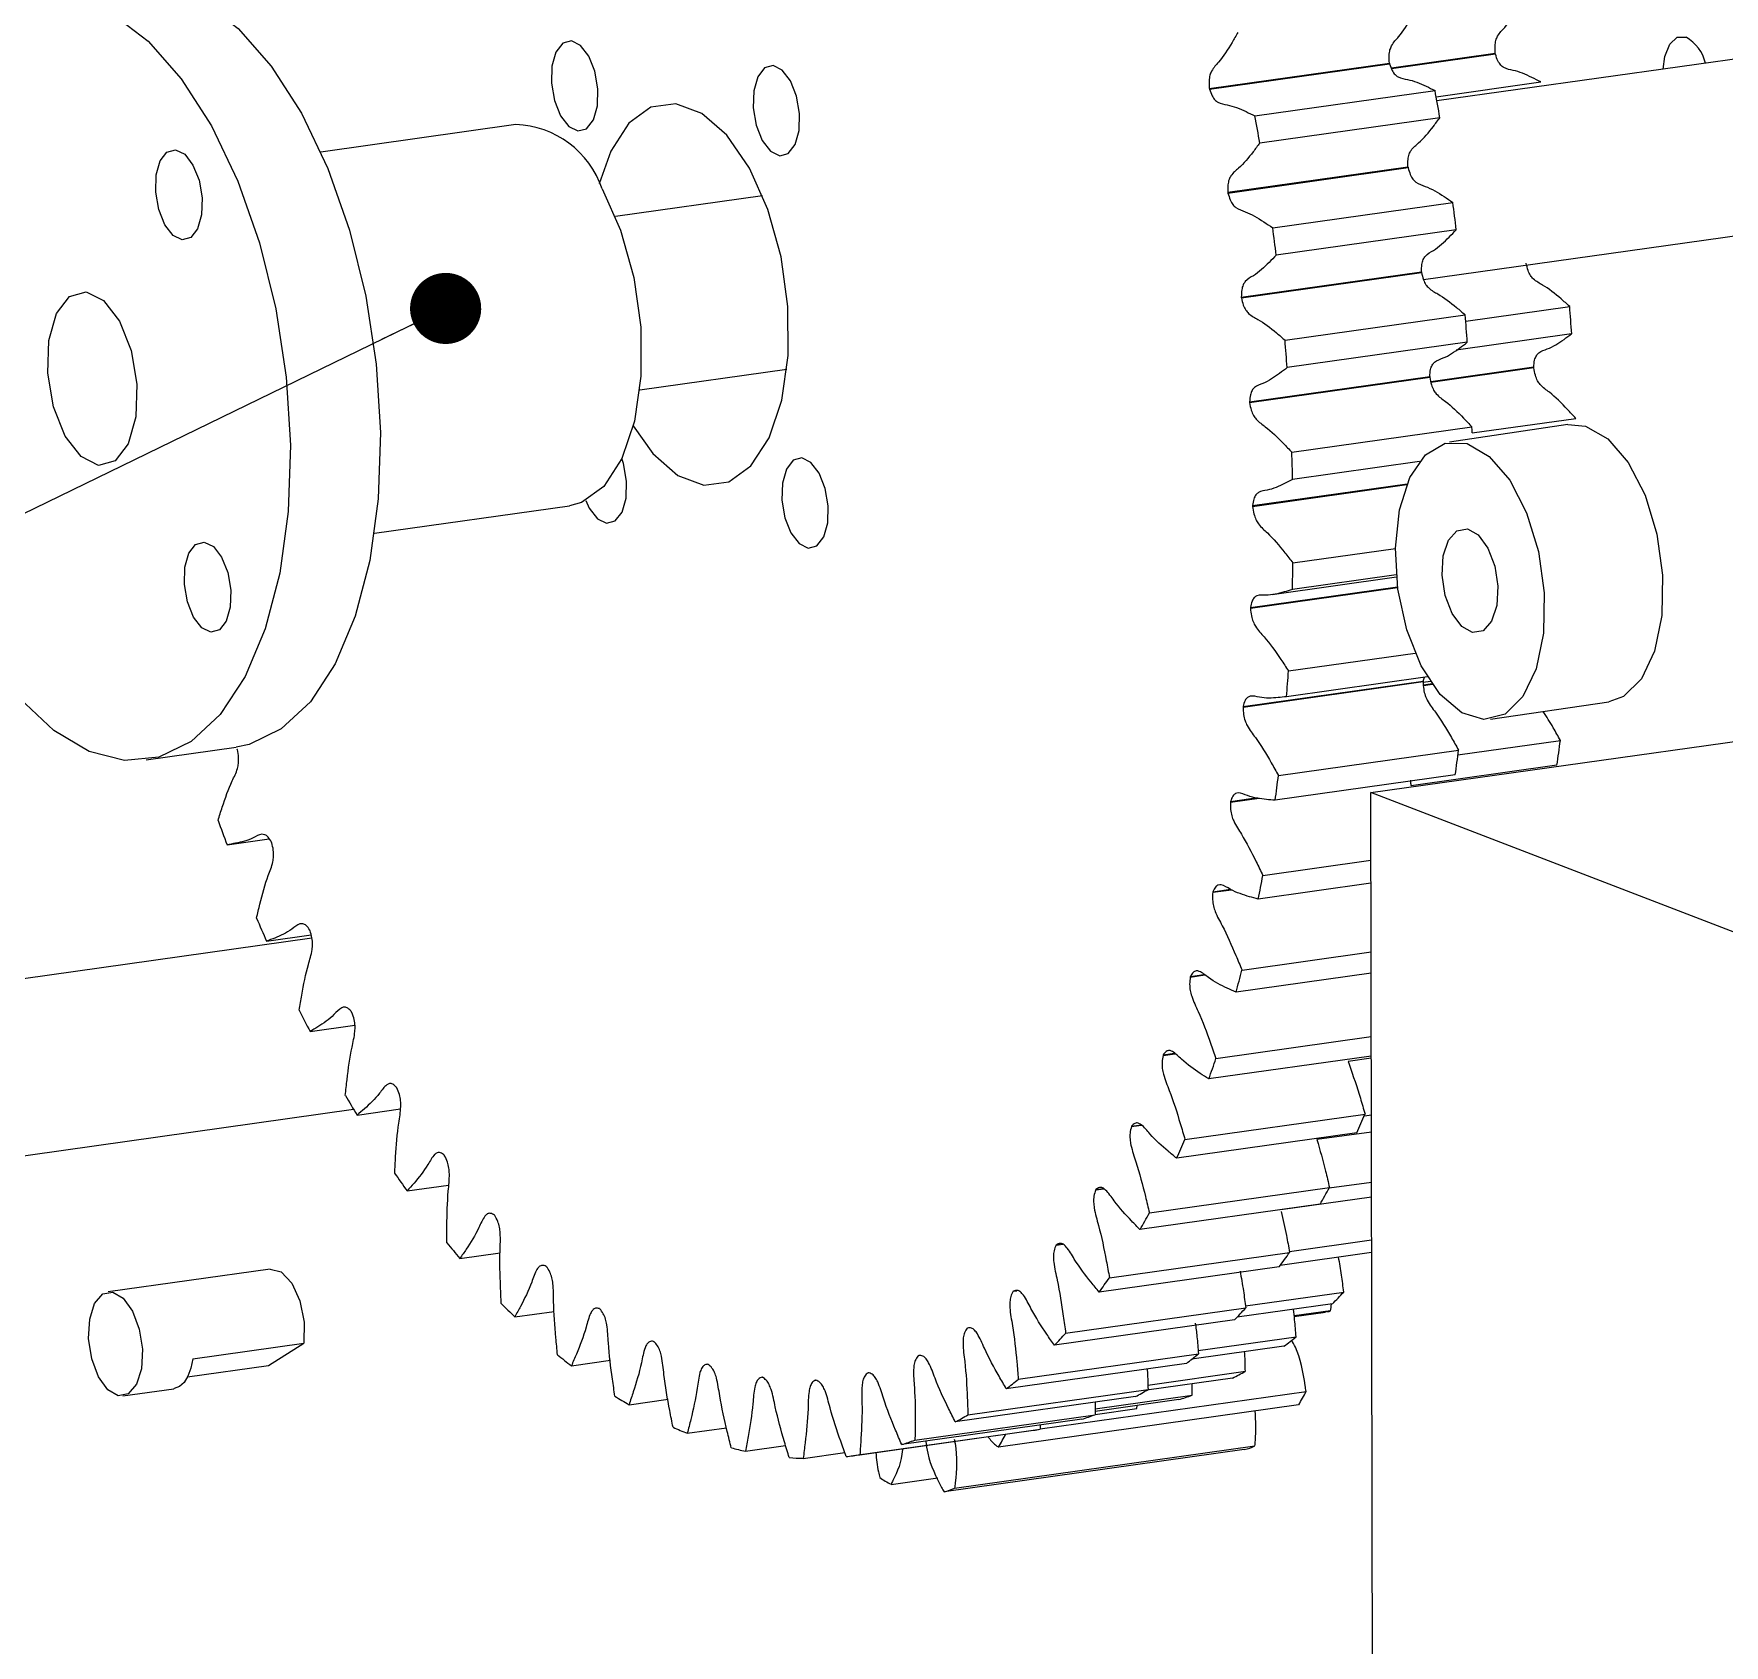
# Model space of a CAD drawing. Header units: millimetres. Extents: x 0 to 420, y 0 to 297.
# Drawn here: x 206.46 to 230.61, y 165.68 to 188.7 of the extents above; entities that cross this region are included whole.
import ezdxf

# ---------------------------------------------------------------- set-up
doc = ezdxf.new("R2010")
doc.units = ezdxf.units.MM
doc.layers.add('图框', color=7, linetype='Continuous')
doc.styles.get("Standard").update_dxf_attribs({"font": 'hyswlongfangsong.ttf'})
doc.dimstyles.new('SLDDIMSTYLE0', dxfattribs={"dimtxt": 0.18, "dimasz": 1.016, "dimexe": 0, "dimexo": 0.0625, "dimgap": 0, "dimtad": 0, "dimtih": 1, "dimtoh": 1, "dimdec": 0, "dimrnd": 1e-09, "dimzin": 0, "dimdsep": 46, "dimtxsty": 'STANDARD', "dimblk1": 'DOT', "dimblk2": 'DOT', "dimsah": 1, "dimcen": 0.09, "dimadec": 0, "dimazin": 0, "dimtfac": 1.016, "dimtdec": 0, "dimtofl": 0, "dimtmove": 0, "dimatfit": 3, "dimldrblk": 'DOT', "dimfxl": 1, "dimfrac": 2, "dimtolj": 1, "dimtzin": 0, "dimarcsym": 0})

# ---------------------------------------------------------------- blocks, each defined once
blk = doc.blocks.new('_Dot')
at = {"color": 0, "linetype": 'ByBlock', "lineweight": -2}
blk.add_line((-0.5, 0), (-1, 0), dxfattribs=at)
at = {"color": 0, "linetype": 'ByBlock', "const_width": 0.5}
blk.add_lwpolyline([(-0.25, 0, 1), (0.25, 0, 1)], format="xyb", close=True, dxfattribs=at)

msp = doc.modelspace()

# ---------------------------------------------------------------- linework, layer by layer
at = {"color": 7, "linetype": 'Continuous', "lineweight": 25}
for p, q in [((233.164, 188.676), (226.503, 187.738)), ((227.337, 188.415), (225.852, 188.206)), ((227.339, 188.405), (225.856, 188.196)), ((223.252, 187.917), (225.825, 188.279)), ((223.254, 187.907), (225.827, 188.269)), ((223.903, 187.525), (226.476, 187.887)), ((226.492, 187.799), (227.987, 188.009)), ((213.347, 187.401), (210.561, 187.008)), ((226.545, 187.499), (223.972, 187.137)), ((214.702, 187.022), (214.538, 186.556)), ((223.516, 186.433), (226.089, 186.795)), ((223.518, 186.423), (226.09, 186.785)), ((216.872, 186.382), (214.769, 186.086)), ((224.157, 185.927), (226.73, 186.289)), ((226.31, 185.187), (233.513, 186.201)), ((226.78, 185.898), (224.208, 185.535)), ((223.709, 184.936), (226.281, 185.298)), ((223.71, 184.926), (226.282, 185.288)), ((226.914, 184.594), (228.399, 184.803)), ((224.334, 184.32), (226.906, 184.683)), ((226.937, 184.291), (224.365, 183.929)), ((228.427, 184.412), (226.78, 184.18)), ((215.118, 183.61), (217.22, 183.907)), ((223.827, 183.439), (226.4, 183.801)), ((223.828, 183.429), (226.4, 183.791)), ((227.886, 183.935), (226.414, 183.728)), ((227.886, 183.925), (226.417, 183.718)), ((224.43, 182.72), (227.003, 183.082)), ((228.374, 183.114), (226.683, 182.863)), ((227.006, 182.996), (228.486, 183.204)), ((226.255, 182.588), (224.442, 182.332)), ((223.871, 181.957), (226.076, 182.267)), ((223.871, 181.947), (226.072, 182.257)), ((211.328, 181.562), (214.114, 181.954)), ((224.447, 181.14), (225.909, 181.346)), ((224.148, 180.689), (225.924, 180.939)), ((225.921, 180.969), (224.439, 180.76)), ((225.558, 177.858), (246.996, 180.877)), ((223.84, 180.502), (225.94, 180.798)), ((223.84, 180.493), (225.941, 180.789)), ((224.383, 179.597), (226.194, 179.852)), ((223.734, 179.081), (226.306, 179.443)), ((223.735, 179.09), (226.307, 179.452)), ((226.369, 179.511), (224.355, 179.227)), ((226.307, 179.452), (226.325, 179.505)), ((226.412, 179.443), (226.307, 179.429)), ((226.434, 179.411), (226.31, 179.393)), ((226.439, 179.403), (226.31, 179.384)), ((227.268, 178.906), (228.96, 179.157)), ((229.167, 179.232), (228.96, 179.157)), ((208.066, 178.326), (209.352, 178.507)), ((224.239, 178.103), (226.812, 178.466)), ((226.803, 178.397), (228.267, 178.603)), ((228.217, 178.25), (226.133, 177.957)), ((226.765, 178.111), (224.192, 177.748)), ((223.554, 177.723), (223.963, 177.781)), ((223.555, 177.732), (223.939, 177.786)), ((233.275, 174.891), (225.558, 177.858)), ((225.592, 159.861), (225.558, 177.858)), ((209.223, 177.114), (209.825, 177.199)), ((224.017, 176.674), (225.56, 176.891)), ((225.56, 176.563), (223.951, 176.337)), ((223.301, 176.434), (223.569, 176.471)), ((223.303, 176.442), (223.554, 176.477)), ((210.436, 175.777), (201.248, 174.483)), ((209.787, 175.736), (210.424, 175.826)), ((223.719, 175.322), (225.562, 175.582)), ((222.98, 175.224), (223.186, 175.253)), ((222.982, 175.232), (223.176, 175.259)), ((225.563, 175.277), (223.634, 175.006)), ((210.408, 174.445), (211.049, 174.535)), ((223.346, 174.06), (225.565, 174.373)), ((222.591, 174.105), (222.761, 174.129)), ((222.594, 174.112), (222.754, 174.135)), ((225.565, 174.095), (223.245, 173.768)), ((225.565, 174.064), (225.235, 174.018)), ((201.253, 171.959), (211.029, 173.336)), ((211.08, 173.252), (211.7, 173.339)), ((222.139, 173.088), (222.285, 173.108)), ((222.143, 173.094), (222.28, 173.114)), ((222.904, 172.901), (225.476, 173.263)), ((225.467, 173.242), (225.567, 173.256)), ((225.358, 172.997), (222.786, 172.635)), ((225.567, 173.01), (224.789, 172.901)), ((211.796, 172.169), (212.388, 172.252)), ((221.629, 172.182), (221.748, 172.198)), ((221.632, 172.187), (221.742, 172.203)), ((222.396, 171.854), (224.968, 172.216)), ((224.965, 172.211), (225.568, 172.296)), ((224.835, 171.979), (222.262, 171.616)), ((225.569, 172.081), (224.273, 171.899)), ((224.396, 171.302), (225.57, 171.468)), ((212.549, 171.205), (213.123, 171.285)), ((221.064, 171.395), (221.158, 171.408)), ((221.068, 171.4), (221.119, 171.407)), ((221.826, 170.929), (224.398, 171.291)), ((225.57, 171.287), (224.263, 171.103)), ((209.841, 171.052), (207.526, 170.726)), ((224.251, 171.085), (221.678, 170.723)), ((220.451, 170.735), (220.501, 170.742)), ((220.455, 170.739), (220.503, 170.745)), ((223.769, 170.525), (225.172, 170.723)), ((221.2, 170.135), (223.773, 170.498)), ((225.01, 170.554), (223.648, 170.363)), ((224.983, 170.455), (224.465, 170.382)), ((213.333, 170.369), (213.896, 170.448)), ((223.612, 170.325), (221.04, 169.963)), ((224.465, 170.376), (224.911, 170.439)), ((208.734, 169.769), (210.321, 169.992)), ((209.814, 169.675), (210.321, 169.992)), ((223.093, 169.888), (224.491, 170.085)), ((214.141, 169.67), (214.698, 169.749)), ((220.524, 169.481), (223.097, 169.843)), ((224.318, 169.951), (223.003, 169.766)), ((208.66, 169.513), (209.814, 169.675)), ((222.925, 169.705), (220.353, 169.343)), ((223.584, 169.495), (222.36, 169.322)), ((222.375, 169.396), (223.767, 169.592)), ((207.735, 169.241), (208.464, 169.343)), ((219.805, 168.97), (222.377, 169.333)), ((220.834, 168.769), (224.634, 169.304)), ((221.622, 169.054), (223.006, 169.249)), ((223.006, 169.249), (223.009, 169.414)), ((214.964, 169.114), (215.521, 169.192)), ((222.196, 169.231), (219.624, 168.868)), ((224.528, 169.114), (220.241, 168.51)), ((222.816, 169.189), (221.621, 169.02)), ((221.623, 169.15), (221.621, 168.972)), ((221.621, 168.975), (222.216, 169.059)), ((222.216, 169.059), (222.22, 169.105)), ((215.796, 168.706), (216.357, 168.785)), ((218.262, 168.401), (220.834, 168.764)), ((221.431, 168.907), (218.859, 168.545)), ((219.048, 168.609), (221.621, 168.972)), ((220.838, 168.823), (220.834, 168.764)), ((216.628, 168.45), (217.201, 168.531)), ((218.169, 168.387), (220.741, 168.749)), ((219.615, 167.921), (223.903, 168.525)), ((217.452, 168.348), (218.045, 168.432)), ((223.752, 168.473), (219.464, 167.869)), ((218.706, 167.977), (219.373, 168.071))]:
    msp.add_line(p, q, dxfattribs=at)
at = {"color": 7, "linetype": 'Continuous', "lineweight": 25, "flags": 128}
for points in [[(207.818, 189.399), (207.876, 189.406), (208.377, 189.366), (208.884, 189.152), (209.382, 188.771), (209.854, 188.236), (210.285, 187.562)], [(206.112, 189.09), (206.59, 189.225), (207.091, 189.185), (207.598, 188.971), (208.096, 188.59), (208.568, 188.055), (208.999, 187.381)], [(213.92, 188.437), (213.864, 188.237), (213.857, 187.994), (213.9, 187.744), (213.987, 187.526), (214.104, 187.374), (214.235, 187.309), (214.358, 187.342), (214.455, 187.469), (214.512, 187.669), (214.519, 187.912), (214.476, 188.162), (214.389, 188.379), (214.271, 188.532), (214.141, 188.597), (214.018, 188.563), (213.92, 188.437)], [(229.734, 188.193), (229.757, 188.371), (229.828, 188.55), (229.935, 188.648), (230.063, 188.65)], [(227.339, 188.405), (227.338, 188.406), (227.338, 188.407), (227.338, 188.409), (227.338, 188.41), (227.337, 188.411), (227.337, 188.412), (227.337, 188.414), (227.337, 188.415)], [(217.337, 187.114), (217.393, 187.314), (217.4, 187.558), (217.357, 187.807), (217.27, 188.025), (217.152, 188.178), (217.022, 188.242), (216.899, 188.209), (216.802, 188.083), (216.745, 187.883), (216.738, 187.639), (216.781, 187.39), (216.868, 187.172), (216.986, 187.019), (217.116, 186.954), (217.239, 186.988), (217.337, 187.114)], [(225.825, 188.279), (225.825, 188.278), (225.825, 188.276), (225.826, 188.275), (225.826, 188.274), (225.826, 188.273), (225.826, 188.272), (225.827, 188.27), (225.827, 188.269)], [(223.252, 187.917), (223.253, 187.915), (223.253, 187.914), (223.253, 187.913), (223.253, 187.912), (223.254, 187.91), (223.254, 187.909), (223.254, 187.908), (223.254, 187.907)], [(215.025, 183.095), (215.305, 182.7), (215.662, 182.387), (216.032, 182.249), (216.388, 182.297), (216.706, 182.528), (216.964, 182.925), (217.145, 183.462), (217.237, 184.102), (217.234, 184.801), (217.135, 185.512), (216.947, 186.187), (216.683, 186.778), (216.361, 187.247), (216.003, 187.561), (215.634, 187.698), (215.278, 187.65), (214.96, 187.419), (214.702, 187.022), (214.702, 187.022)], [(208.999, 187.381), (209.375, 186.592), (209.685, 185.711), (209.918, 184.769), (210.067, 183.794), (210.127, 182.819), (210.097, 181.875), (209.976, 180.991), (209.769, 180.197), (209.483, 179.517), (209.126, 178.975), (208.711, 178.586), (208.251, 178.365), (207.759, 178.317), (207.254, 178.444), (206.749, 178.743), (206.262, 179.203)], [(210.285, 187.562), (210.662, 186.773), (210.972, 185.893), (211.205, 184.95), (211.354, 183.976), (211.414, 183), (211.383, 182.056), (211.262, 181.172), (211.055, 180.378), (210.769, 179.699), (210.413, 179.156), (209.997, 178.767), (209.537, 178.546), (209.352, 178.507)], [(208.736, 186.823), (208.823, 186.606), (208.866, 186.356), (208.859, 186.113), (208.803, 185.913), (208.705, 185.786), (208.582, 185.753), (208.452, 185.817), (208.334, 185.97), (208.247, 186.188), (208.204, 186.437), (208.211, 186.681), (208.268, 186.881), (208.365, 187.007), (208.488, 187.041), (208.619, 186.976), (208.736, 186.823)], [(226.089, 186.795), (226.089, 186.794), (226.089, 186.793), (226.089, 186.792), (226.09, 186.79), (226.09, 186.789), (226.09, 186.788), (226.09, 186.787), (226.09, 186.785)], [(214.58, 186.482), (214.844, 185.89), (215.032, 185.216), (215.131, 184.505), (215.135, 183.806), (215.043, 183.166), (214.861, 182.629), (214.603, 182.232), (214.285, 182.001), (214.114, 181.954)], [(223.516, 186.433), (223.517, 186.432), (223.517, 186.431), (223.517, 186.429), (223.517, 186.428), (223.517, 186.427), (223.517, 186.426), (223.518, 186.424), (223.518, 186.423)], [(226.281, 185.298), (226.281, 185.297), (226.281, 185.296), (226.281, 185.294), (226.282, 185.293), (226.282, 185.292), (226.282, 185.291), (226.282, 185.289), (226.282, 185.288)], [(207.685, 184.592), (207.853, 184.173), (207.936, 183.693), (207.922, 183.226), (207.813, 182.841), (207.626, 182.598), (207.389, 182.533), (207.139, 182.658), (206.913, 182.952), (206.745, 183.37), (206.662, 183.85), (206.676, 184.318), (206.785, 184.703), (206.972, 184.946), (207.209, 185.01), (207.459, 184.886), (207.685, 184.592)], [(223.709, 184.936), (223.709, 184.935), (223.709, 184.933), (223.709, 184.932), (223.709, 184.931), (223.709, 184.93), (223.709, 184.928), (223.709, 184.927), (223.71, 184.926)], [(226.4, 183.801), (226.4, 183.8), (226.4, 183.799), (226.4, 183.798), (226.4, 183.796), (226.4, 183.795), (226.4, 183.794), (226.4, 183.793), (226.4, 183.791)], [(227.886, 183.925), (227.886, 183.927), (227.886, 183.928), (227.886, 183.929), (227.886, 183.93), (227.886, 183.932), (227.886, 183.933), (227.886, 183.934), (227.886, 183.935)], [(223.827, 183.439), (223.827, 183.438), (223.827, 183.437), (223.827, 183.435), (223.828, 183.434), (223.828, 183.433), (223.828, 183.432), (223.828, 183.43), (223.828, 183.429)], [(227.006, 182.996), (227.005, 183.034), (227.003, 183.082)], [(228.374, 183.114), (228.625, 183.093), (228.942, 182.912), (229.233, 182.572), (229.475, 182.105), (229.645, 181.552), (229.727, 180.962), (229.716, 180.387), (229.611, 179.878), (229.423, 179.481), (229.167, 179.232)], [(227.476, 178.981), (227.175, 178.901), (226.857, 178.996), (226.55, 179.26), (226.28, 179.668), (226.072, 180.184), (225.945, 180.762), (225.909, 181.351), (225.967, 181.899), (226.116, 182.357), (226.34, 182.683), (226.621, 182.85), (226.934, 182.843), (227.25, 182.661), (227.542, 182.322), (227.784, 181.855), (227.953, 181.301), (228.036, 180.711), (228.025, 180.136), (227.92, 179.628), (227.731, 179.231), (227.476, 178.981)], [(214.346, 182.03), (214.396, 181.922), (214.513, 181.769), (214.644, 181.705), (214.767, 181.738), (214.864, 181.865), (214.921, 182.065), (214.928, 182.308), (214.885, 182.557), (214.862, 182.63)], [(217.746, 181.51), (217.802, 181.71), (217.809, 181.953), (217.766, 182.203), (217.679, 182.421), (217.561, 182.574), (217.431, 182.638), (217.308, 182.605), (217.211, 182.478), (217.154, 182.278), (217.147, 182.035), (217.19, 181.785), (217.277, 181.568), (217.395, 181.415), (217.525, 181.35), (217.648, 181.384), (217.746, 181.51)], [(223.871, 181.957), (223.871, 181.955), (223.871, 181.954), (223.871, 181.953), (223.871, 181.952), (223.871, 181.951), (223.871, 181.949), (223.871, 181.948), (223.871, 181.947)], [(227.163, 180.171), (227.013, 180.145), (226.858, 180.231), (226.721, 180.417), (226.622, 180.675), (226.577, 180.964), (226.593, 181.241), (226.667, 181.464), (226.788, 181.599), (226.938, 181.625), (227.093, 181.538), (227.23, 181.352), (227.329, 181.095), (227.374, 180.806), (227.358, 180.529), (227.284, 180.306), (227.163, 180.171)], [(209.145, 181.219), (209.232, 181.001), (209.275, 180.752), (209.268, 180.508), (209.212, 180.308), (209.114, 180.182), (208.991, 180.148), (208.861, 180.213), (208.743, 180.366), (208.656, 180.584), (208.613, 180.833), (208.62, 181.077), (208.677, 181.277), (208.774, 181.403), (208.897, 181.436), (209.028, 181.372), (209.145, 181.219)], [(223.84, 180.502), (223.84, 180.501), (223.84, 180.5), (223.84, 180.499), (223.84, 180.498), (223.84, 180.496), (223.84, 180.495), (223.84, 180.494), (223.84, 180.493)], [(226.307, 179.452), (226.307, 179.451), (226.307, 179.45), (226.307, 179.449), (226.307, 179.447), (226.306, 179.446), (226.306, 179.445), (226.306, 179.444), (226.306, 179.443)], [(223.735, 179.09), (223.734, 179.089), (223.734, 179.087), (223.734, 179.086), (223.734, 179.085), (223.734, 179.084), (223.734, 179.083), (223.734, 179.082), (223.734, 179.081)], [(209.37, 178.472), (209.369, 178.473), (209.369, 178.474), (209.368, 178.475), (209.368, 178.476), (209.368, 178.477), (209.367, 178.478), (209.367, 178.479), (209.366, 178.481)], [(223.555, 177.732), (223.555, 177.731), (223.555, 177.73), (223.554, 177.729), (223.554, 177.728), (223.554, 177.727), (223.554, 177.726), (223.554, 177.724), (223.554, 177.723)], [(209.861, 177.143), (209.861, 177.144), (209.86, 177.145), (209.86, 177.146), (209.859, 177.147), (209.859, 177.148), (209.858, 177.149), (209.858, 177.15), (209.858, 177.151)], [(223.303, 176.442), (223.303, 176.441), (223.303, 176.44), (223.303, 176.439), (223.302, 176.438), (223.302, 176.437), (223.302, 176.436), (223.302, 176.435), (223.301, 176.434)], [(210.408, 175.887), (210.408, 175.888), (210.407, 175.889), (210.407, 175.89), (210.406, 175.891), (210.406, 175.892), (210.405, 175.893), (210.405, 175.894), (210.404, 175.895)], [(222.982, 175.232), (222.982, 175.231), (222.981, 175.23), (222.981, 175.229), (222.981, 175.228), (222.981, 175.227), (222.98, 175.226), (222.98, 175.225), (222.98, 175.224)], [(211.006, 174.716), (211.006, 174.717), (211.005, 174.718), (211.005, 174.719), (211.004, 174.72), (211.004, 174.721), (211.003, 174.722), (211.003, 174.723), (211.002, 174.724)], [(222.594, 174.112), (222.594, 174.111), (222.593, 174.111), (222.593, 174.11), (222.592, 174.109), (222.592, 174.108), (222.592, 174.107), (222.591, 174.106), (222.591, 174.105)], [(211.649, 173.641), (211.648, 173.642), (211.648, 173.643), (211.647, 173.644), (211.647, 173.645), (211.646, 173.646), (211.646, 173.646), (211.645, 173.647), (211.645, 173.648)], [(212.331, 172.672), (212.33, 172.673), (212.33, 172.674), (212.329, 172.674), (212.329, 172.675), (212.328, 172.676), (212.328, 172.677), (212.327, 172.677), (212.326, 172.678)], [(209.841, 171.052), (209.997, 171.012), (210.148, 170.851), (210.264, 170.597), (210.325, 170.293), (210.321, 169.992)], [(207.447, 170.697), (207.591, 170.724), (207.741, 170.638), (207.874, 170.453), (207.97, 170.196), (208.014, 169.907), (208, 169.629), (207.929, 169.406), (207.813, 169.27), (207.669, 169.243), (207.519, 169.329), (207.386, 169.514), (207.29, 169.771), (207.246, 170.06), (207.261, 170.338), (207.331, 170.561), (207.447, 170.697)], [(208.734, 169.769), (208.707, 169.635), (208.665, 169.522), (208.609, 169.433), (208.542, 169.373), (208.467, 169.344), (208.464, 169.343)]]:
    msp.add_lwpolyline(points, dxfattribs=at)
at = {"color": 7, "linetype": 'Continuous', "lineweight": 25}
for centre, radius, start, end in [((229.751, 188.129), 0.607, 14.2571, 59.0861), ((193.727, 181.865), 33.298, 9.7407, 10.4187), ((213.301, 186.052), 1.349, 18.5759, 88.0725), ((191.155, 181.503), 33.298, 9.7407, 10.4187), ((193.558, 181.837), 33.469, 6.9693, 7.6449), ((190.986, 181.474), 33.469, 6.9693, 7.6449), ((195.668, 182.207), 32.834, 3.8511, 4.5354), ((194.084, 181.888), 32.941, 4.1832, 4.866), ((191.511, 181.526), 32.941, 4.1832, 4.866), ((192.706, 181.588), 31.745, 1.3426, 2.0424), ((194.502, 181.594), 29.948, 358.4051, 359.1328), ((196.795, 181.482), 27.652, 355.324, 356.0913), ((202.021, 181.568), 24.985, 352.045, 352.8661), ((203.828, 181.834), 24.651, 351.6416, 352.47), ((199.448, 181.206), 24.985, 352.045, 352.8661), ((235.122, 186.885), 27.681, 199.904, 200.6708), ((202.308, 180.738), 22.086, 348.5044, 349.3958), ((232.651, 185.89), 25.017, 203.1268, 203.9471), ((205.215, 180.071), 19.103, 344.6252, 345.6071), ((230.032, 184.654), 22.12, 206.5938, 207.4843), ((208.015, 179.217), 16.176, 340.3135, 341.4105), ((227.422, 183.211), 19.137, 210.3784, 211.3591), ((213.143, 178.575), 13.428, 335.4553, 336.6973), ((211.999, 178.16), 11.339, 333.4253, 333.4614), ((210.571, 178.213), 13.428, 335.4553, 336.6973), ((224.964, 181.619), 16.209, 214.5696, 215.6652), ((213.866, 177.111), 9.196, 327.584, 327.6254), ((215.349, 177.474), 10.962, 329.915, 331.337), ((221.419, 179.502), 11.365, 222.5072, 222.5431), ((212.777, 177.112), 10.962, 329.915, 331.337), ((222.781, 179.948), 13.459, 219.2762, 220.5163), ((215.323, 176.07), 7.404, 320.8469, 320.8948), ((217.135, 176.343), 8.848, 323.5393, 325.1796), ((219.91, 177.977), 9.218, 228.3337, 228.3751), ((216.361, 175.11), 5.989, 313.0688, 313.124), ((214.562, 175.981), 8.848, 323.5393, 325.1796), ((220.075, 175.45), 6.951, 315.2319, 317.1584), ((220.96, 178.28), 10.989, 224.6282, 226.0479), ((218.793, 176.572), 7.423, 235.0531, 235.1009), ((218.47, 175.261), 7.128, 316.1739, 318.0685), ((219.618, 171.3), 5.431, 351.0501, 352.0944), ((217.013, 174.304), 4.952, 304.1663, 304.229), ((218.056, 175.36), 6.003, 242.8112, 242.8663), ((215.898, 174.899), 7.128, 316.1739, 318.0685), ((220.926, 174.514), 5.686, 306.6272, 308.8299), ((219.552, 176.699), 8.87, 230.7755, 232.413), ((217.347, 173.72), 4.278, 294.1978, 294.2669), ((219.369, 174.305), 5.815, 307.7033, 309.8734), ((217.648, 174.403), 4.961, 251.6932, 251.7558), ((217.486, 173.745), 4.283, 261.6441, 261.7131), ((217.459, 173.41), 3.948, 283.4402, 283.513), ((221.403, 173.79), 4.817, 296.9209, 299.3811), ((217.464, 173.413), 3.95, 272.3913, 272.4641), ((216.797, 173.943), 5.815, 307.7033, 309.8734), ((219.887, 173.552), 4.9, 298.1206, 300.553), ((221.6, 173.339), 4.325, 286.3274, 288.9707), ((222.432, 170.412), 2.466, 328.2318, 333.2833), ((218.562, 175.288), 7.145, 237.8747, 239.7662), ((217.958, 174.118), 5.827, 246.0568, 248.2237), ((217.314, 173.19), 4.9, 298.1206, 300.553), ((220.157, 172.898), 4.19, 278.0157, 279.3017), ((220.111, 173.067), 4.364, 287.6128, 290.2403), ((217.538, 172.704), 4.364, 287.6128, 290.2403), ((218.144, 169.808), 2.466, 328.2318, 333.2833), ((223.507, 169.422), 0.98, 284.4969, 293.8427), ((217.666, 173.247), 4.908, 255.3645, 257.7942), ((217.582, 172.715), 4.368, 265.6674, 268.2932), ((217.584, 172.536), 4.19, 276.6017, 279.3017), ((219.444, 169.388), 1.592, 235.6153, 242.3766), ((219.219, 168.818), 0.98, 284.4969, 293.8427)]:
    msp.add_arc(centre, radius, start, end, dxfattribs=at)
for points, knots in [([(225.825, 188.279), (225.822, 188.316), (225.817, 188.382), (225.83, 188.469), (225.873, 188.569), (225.995, 188.688), (226.118, 188.88), (226.206, 189.032), (226.234, 189.08)], [0, 0, 0, 0, 0.083757, 0.152386, 0.216575, 0.414392, 0.81295, 1, 1, 1, 1]), ([(227.337, 188.415), (227.334, 188.451), (227.33, 188.518), (227.343, 188.604), (227.387, 188.703), (227.51, 188.819), (227.634, 189.008), (227.723, 189.157), (227.751, 189.205)], [0, 0, 0, 0, 0.083757, 0.152386, 0.216575, 0.414392, 0.81295, 1, 1, 1, 1]), ([(223.661, 188.718), (223.633, 188.669), (223.545, 188.518), (223.423, 188.326), (223.301, 188.206), (223.258, 188.106), (223.245, 188.02), (223.25, 187.953), (223.252, 187.917)], [0, 0, 0, 0, 0.1870497, 0.5856084, 0.7834248, 0.8476138, 0.9162426, 1, 1, 1, 1]), ([(227.987, 188.009), (227.945, 188.031), (227.813, 188.098), (227.637, 188.175), (227.488, 188.191), (227.414, 188.246), (227.37, 188.311), (227.35, 188.372), (227.339, 188.405)], [0, 0, 0, 0, 0.18705, 0.585608, 0.783425, 0.847614, 0.916243, 1, 1, 1, 1]), ([(225.827, 188.269), (225.838, 188.236), (225.859, 188.175), (225.903, 188.111), (225.977, 188.058), (226.126, 188.046), (226.302, 187.972), (226.434, 187.907), (226.476, 187.887)], [0, 0, 0, 0, 0.083757, 0.152386, 0.216575, 0.414392, 0.81295, 1, 1, 1, 1]), ([(223.254, 187.907), (223.266, 187.874), (223.287, 187.813), (223.33, 187.749), (223.404, 187.696), (223.553, 187.683), (223.73, 187.609), (223.861, 187.545), (223.903, 187.525)], [0, 0, 0, 0, 0.083757, 0.152386, 0.216575, 0.414392, 0.81295, 1, 1, 1, 1]), ([(226.089, 186.795), (226.088, 186.832), (226.086, 186.898), (226.104, 186.979), (226.153, 187.069), (226.283, 187.162), (226.417, 187.326), (226.514, 187.457), (226.545, 187.499)], [0, 0, 0, 0, 0.083757, 0.152386, 0.216575, 0.414392, 0.81295, 1, 1, 1, 1]), ([(223.972, 187.137), (223.941, 187.095), (223.844, 186.964), (223.71, 186.8), (223.58, 186.706), (223.531, 186.617), (223.514, 186.535), (223.515, 186.469), (223.516, 186.433)], [0, 0, 0, 0, 0.18705, 0.585608, 0.783425, 0.847614, 0.916243, 1, 1, 1, 1]), ([(226.09, 186.785), (226.1, 186.751), (226.118, 186.688), (226.159, 186.617), (226.232, 186.551), (226.382, 186.511), (226.558, 186.405), (226.688, 186.317), (226.73, 186.289)], [0, 0, 0, 0, 0.083757, 0.152386, 0.216575, 0.414392, 0.81295, 1, 1, 1, 1]), ([(223.518, 186.423), (223.528, 186.389), (223.546, 186.326), (223.587, 186.255), (223.659, 186.189), (223.81, 186.148), (223.985, 186.043), (224.116, 185.955), (224.157, 185.927)], [0, 0, 0, 0, 0.083757, 0.152386, 0.216575, 0.414392, 0.81295, 1, 1, 1, 1]), ([(226.281, 185.298), (226.282, 185.334), (226.284, 185.398), (226.306, 185.475), (226.36, 185.553), (226.497, 185.619), (226.641, 185.754), (226.746, 185.863), (226.78, 185.898)], [0, 0, 0, 0, 0.083757, 0.152386, 0.216575, 0.414392, 0.81295, 1, 1, 1, 1]), ([(224.208, 185.535), (224.174, 185.501), (224.069, 185.392), (223.924, 185.257), (223.787, 185.19), (223.733, 185.113), (223.711, 185.036), (223.71, 184.971), (223.709, 184.936)], [0, 0, 0, 0, 0.18705, 0.585608, 0.783425, 0.847614, 0.916243, 1, 1, 1, 1]), ([(228.399, 184.803), (228.358, 184.839), (228.23, 184.952), (228.058, 185.092), (227.907, 185.163), (227.837, 185.243), (227.8, 185.32), (227.785, 185.385), (227.777, 185.421)], [0, 0, 0, 0, 0.18705, 0.585608, 0.783425, 0.847614, 0.916243, 1, 1, 1, 1]), ([(226.282, 185.288), (226.29, 185.253), (226.306, 185.188), (226.344, 185.111), (226.414, 185.033), (226.564, 184.965), (226.737, 184.828), (226.865, 184.718), (226.906, 184.683)], [0, 0, 0, 0, 0.083757, 0.152386, 0.216575, 0.414392, 0.81295, 1, 1, 1, 1]), ([(223.71, 184.926), (223.718, 184.89), (223.733, 184.826), (223.771, 184.749), (223.841, 184.67), (223.992, 184.602), (224.165, 184.466), (224.293, 184.356), (224.334, 184.32)], [0, 0, 0, 0, 0.083757, 0.152386, 0.216575, 0.414392, 0.81295, 1, 1, 1, 1]), ([(226.4, 183.801), (226.403, 183.836), (226.408, 183.899), (226.434, 183.969), (226.493, 184.035), (226.635, 184.073), (226.789, 184.177), (226.901, 184.264), (226.937, 184.291)], [0, 0, 0, 0, 0.083757, 0.152386, 0.216575, 0.414392, 0.81295, 1, 1, 1, 1]), ([(227.886, 183.935), (227.889, 183.97), (227.894, 184.032), (227.921, 184.102), (227.98, 184.166), (228.123, 184.201), (228.278, 184.302), (228.391, 184.385), (228.427, 184.412)], [0, 0, 0, 0, 0.0837574, 0.1523862, 0.2165752, 0.4143916, 0.8129503, 1, 1, 1, 1]), ([(224.365, 183.929), (224.329, 183.901), (224.216, 183.815), (224.062, 183.711), (223.92, 183.672), (223.861, 183.607), (223.835, 183.536), (223.83, 183.474), (223.827, 183.439)], [0, 0, 0, 0, 0.18705, 0.585608, 0.783425, 0.847614, 0.916243, 1, 1, 1, 1]), ([(226.4, 183.791), (226.407, 183.755), (226.419, 183.689), (226.454, 183.607), (226.521, 183.517), (226.67, 183.422), (226.839, 183.256), (226.963, 183.124), (227.003, 183.082)], [0, 0, 0, 0, 0.083757, 0.152386, 0.216575, 0.414392, 0.81295, 1, 1, 1, 1]), ([(228.486, 183.204), (228.446, 183.247), (228.323, 183.382), (228.155, 183.551), (228.006, 183.649), (227.939, 183.74), (227.904, 183.823), (227.893, 183.889), (227.886, 183.925)], [0, 0, 0, 0, 0.18705, 0.585608, 0.783425, 0.847614, 0.916243, 1, 1, 1, 1]), ([(223.828, 183.429), (223.834, 183.393), (223.846, 183.327), (223.881, 183.245), (223.949, 183.155), (224.098, 183.06), (224.266, 182.894), (224.391, 182.762), (224.43, 182.72)], [0, 0, 0, 0, 0.083757, 0.152386, 0.216575, 0.414392, 0.81295, 1, 1, 1, 1]), ([(224.442, 182.332), (224.404, 182.312), (224.285, 182.249), (224.124, 182.177), (223.978, 182.166), (223.915, 182.114), (223.884, 182.05), (223.876, 181.99), (223.871, 181.957)], [0, 0, 0, 0, 0.18705, 0.585608, 0.783425, 0.847614, 0.916243, 1, 1, 1, 1]), ([(223.871, 181.947), (223.876, 181.91), (223.885, 181.843), (223.916, 181.757), (223.98, 181.656), (224.127, 181.535), (224.289, 181.341), (224.409, 181.189), (224.447, 181.14)], [0, 0, 0, 0, 0.083757, 0.152386, 0.216575, 0.414392, 0.81295, 1, 1, 1, 1]), ([(224.439, 180.76), (224.399, 180.748), (224.276, 180.709), (224.108, 180.669), (223.959, 180.687), (223.892, 180.647), (223.858, 180.591), (223.847, 180.534), (223.84, 180.502)], [0, 0, 0, 0, 0.18705, 0.585608, 0.783425, 0.847614, 0.916243, 1, 1, 1, 1]), ([(223.84, 180.493), (223.843, 180.456), (223.848, 180.389), (223.876, 180.299), (223.935, 180.189), (224.078, 180.043), (224.233, 179.823), (224.347, 179.651), (224.383, 179.597)], [0, 0, 0, 0, 0.083757, 0.152386, 0.216575, 0.414392, 0.81295, 1, 1, 1, 1]), ([(226.306, 179.443), (226.307, 179.406), (226.31, 179.34), (226.332, 179.247), (226.387, 179.128), (226.525, 178.959), (226.671, 178.714), (226.778, 178.526), (226.812, 178.466)], [0, 0, 0, 0, 0.083757, 0.152386, 0.216575, 0.414392, 0.81295, 1, 1, 1, 1]), ([(224.355, 179.227), (224.315, 179.223), (224.187, 179.209), (224.015, 179.202), (223.865, 179.247), (223.795, 179.221), (223.757, 179.173), (223.743, 179.119), (223.735, 179.09)], [0, 0, 0, 0, 0.18705, 0.585608, 0.783425, 0.847614, 0.916243, 1, 1, 1, 1]), ([(223.734, 179.081), (223.735, 179.044), (223.737, 178.978), (223.76, 178.885), (223.815, 178.766), (223.953, 178.596), (224.099, 178.352), (224.205, 178.164), (224.239, 178.103)], [0, 0, 0, 0, 0.0837574, 0.1523862, 0.2165752, 0.4143916, 0.8129503, 1, 1, 1, 1]), ([(228.267, 178.603), (228.233, 178.665), (228.154, 178.809), (228.07, 178.942), (228.021, 179.018)], [0, 0, 0, 0, 0.42417, 1, 1, 1, 1]), ([(209.094, 177.461), (209.114, 177.524), (209.176, 177.72), (209.265, 177.974), (209.362, 178.153), (209.389, 178.275), (209.39, 178.37), (209.377, 178.435), (209.37, 178.472)], [0, 0, 0, 0, 0.18705, 0.585608, 0.783425, 0.847614, 0.916243, 1, 1, 1, 1]), ([(226.127, 178.035), (226.126, 178.016), (226.125, 177.99), (226.131, 177.964), (226.133, 177.957)], [0, 0, 0, 0, 0.730469, 1, 1, 1, 1]), ([(223.554, 177.723), (223.553, 177.688), (223.552, 177.623), (223.57, 177.527), (223.62, 177.401), (223.751, 177.21), (223.887, 176.943), (223.986, 176.739), (224.017, 176.674)], [0, 0, 0, 0, 0.083757, 0.152386, 0.216575, 0.414392, 0.81295, 1, 1, 1, 1]), ([(224.192, 177.748), (224.151, 177.752), (224.021, 177.762), (223.845, 177.788), (223.695, 177.861), (223.623, 177.849), (223.582, 177.809), (223.565, 177.759), (223.555, 177.732)], [0, 0, 0, 0, 0.1870497, 0.5856084, 0.7834248, 0.8476138, 0.9162426, 1, 1, 1, 1]), ([(209.858, 177.151), (209.842, 177.178), (209.813, 177.225), (209.764, 177.261), (209.689, 177.267), (209.557, 177.182), (209.39, 177.142), (209.263, 177.12), (209.223, 177.114)], [0, 0, 0, 0, 0.083757, 0.152386, 0.216575, 0.414392, 0.81295, 1, 1, 1, 1]), ([(209.644, 176.065), (209.66, 176.132), (209.711, 176.342), (209.784, 176.617), (209.87, 176.818), (209.89, 176.947), (209.886, 177.043), (209.87, 177.107), (209.861, 177.143)], [0, 0, 0, 0, 0.18705, 0.585608, 0.783425, 0.847614, 0.916243, 1, 1, 1, 1]), ([(223.951, 176.337), (223.909, 176.348), (223.778, 176.383), (223.601, 176.441), (223.452, 176.541), (223.378, 176.543), (223.335, 176.512), (223.315, 176.467), (223.303, 176.442)], [0, 0, 0, 0, 0.18705, 0.585608, 0.783425, 0.847614, 0.916243, 1, 1, 1, 1]), ([(223.301, 176.434), (223.299, 176.399), (223.295, 176.336), (223.308, 176.239), (223.353, 176.107), (223.476, 175.895), (223.6, 175.61), (223.69, 175.392), (223.719, 175.322)], [0, 0, 0, 0, 0.083757, 0.152386, 0.216575, 0.414392, 0.81295, 1, 1, 1, 1]), ([(210.404, 175.895), (210.388, 175.919), (210.357, 175.962), (210.307, 175.989), (210.234, 175.98), (210.11, 175.869), (209.949, 175.796), (209.826, 175.751), (209.787, 175.736)], [0, 0, 0, 0, 0.083757, 0.152386, 0.216575, 0.414392, 0.81295, 1, 1, 1, 1]), ([(210.252, 174.751), (210.264, 174.823), (210.302, 175.046), (210.36, 175.339), (210.433, 175.559), (210.446, 175.694), (210.438, 175.791), (210.419, 175.853), (210.408, 175.887)], [0, 0, 0, 0, 0.1870497, 0.5856084, 0.7834248, 0.8476138, 0.9162426, 1, 1, 1, 1]), ([(223.634, 175.006), (223.592, 175.025), (223.46, 175.084), (223.284, 175.174), (223.138, 175.3), (223.063, 175.316), (223.018, 175.294), (222.995, 175.254), (222.982, 175.232)], [0, 0, 0, 0, 0.18705, 0.585608, 0.783425, 0.847614, 0.916243, 1, 1, 1, 1]), ([(222.98, 175.224), (222.975, 175.191), (222.968, 175.13), (222.977, 175.033), (223.015, 174.895), (223.129, 174.665), (223.241, 174.363), (223.321, 174.134), (223.346, 174.06)], [0, 0, 0, 0, 0.083757, 0.152386, 0.216575, 0.414392, 0.81295, 1, 1, 1, 1]), ([(211.002, 174.724), (210.984, 174.744), (210.952, 174.782), (210.902, 174.8), (210.832, 174.778), (210.716, 174.642), (210.562, 174.537), (210.445, 174.467), (210.408, 174.445)], [0, 0, 0, 0, 0.083757, 0.152386, 0.216575, 0.414392, 0.81295, 1, 1, 1, 1]), ([(210.912, 173.533), (210.92, 173.608), (210.946, 173.842), (210.987, 174.151), (211.047, 174.388), (211.053, 174.527), (211.04, 174.624), (211.018, 174.684), (211.006, 174.716)], [0, 0, 0, 0, 0.18705, 0.585608, 0.783425, 0.847614, 0.916243, 1, 1, 1, 1]), ([(222.591, 174.105), (222.585, 174.073), (222.574, 174.016), (222.578, 173.919), (222.61, 173.778), (222.714, 173.532), (222.812, 173.216), (222.882, 172.977), (222.904, 172.901)], [0, 0, 0, 0, 0.083757, 0.152386, 0.216575, 0.414392, 0.81295, 1, 1, 1, 1]), ([(223.245, 173.768), (223.203, 173.794), (223.072, 173.877), (222.898, 173.999), (222.756, 174.149), (222.68, 174.179), (222.633, 174.166), (222.608, 174.131), (222.594, 174.112)], [0, 0, 0, 0, 0.18705, 0.585608, 0.783425, 0.847614, 0.916243, 1, 1, 1, 1]), ([(225.235, 174.018), (225.241, 174.001), (225.302, 173.829), (225.386, 173.579), (225.454, 173.339), (225.476, 173.263)], [0, 0, 0, 0, 0.069045, 0.702643, 1, 1, 1, 1]), ([(211.645, 173.648), (211.626, 173.666), (211.593, 173.698), (211.543, 173.707), (211.476, 173.671), (211.37, 173.51), (211.225, 173.375), (211.115, 173.282), (211.08, 173.252)], [0, 0, 0, 0, 0.083757, 0.152386, 0.216575, 0.414392, 0.81295, 1, 1, 1, 1]), ([(211.617, 172.422), (211.622, 172.5), (211.635, 172.742), (211.659, 173.063), (211.706, 173.316), (211.704, 173.458), (211.687, 173.554), (211.662, 173.61), (211.649, 173.641)], [0, 0, 0, 0, 0.18705, 0.585608, 0.783425, 0.847614, 0.916243, 1, 1, 1, 1]), ([(222.786, 172.635), (222.745, 172.668), (222.616, 172.774), (222.445, 172.926), (222.309, 173.099), (222.234, 173.143), (222.185, 173.139), (222.158, 173.11), (222.143, 173.094)], [0, 0, 0, 0, 0.18705, 0.585608, 0.783425, 0.847614, 0.916243, 1, 1, 1, 1]), ([(222.139, 173.088), (222.132, 173.058), (222.118, 173.004), (222.117, 172.909), (222.142, 172.765), (222.235, 172.505), (222.319, 172.179), (222.377, 171.932), (222.396, 171.854)], [0, 0, 0, 0, 0.083757, 0.152386, 0.216575, 0.414392, 0.81295, 1, 1, 1, 1]), ([(224.789, 172.901), (224.832, 172.752), (224.896, 172.527), (224.95, 172.295), (224.968, 172.216)], [0, 0, 0, 0, 0.659698, 1, 1, 1, 1]), ([(212.326, 172.678), (212.308, 172.693), (212.274, 172.719), (212.225, 172.719), (212.161, 172.669), (212.065, 172.486), (211.931, 172.321), (211.828, 172.205), (211.796, 172.169)], [0, 0, 0, 0, 0.0837574, 0.1523862, 0.2165752, 0.4143916, 0.8129503, 1, 1, 1, 1]), ([(212.362, 171.428), (212.363, 171.508), (212.363, 171.757), (212.371, 172.087), (212.403, 172.352), (212.394, 172.497), (212.372, 172.591), (212.346, 172.643), (212.331, 172.672)], [0, 0, 0, 0, 0.18705, 0.585608, 0.783425, 0.847614, 0.916243, 1, 1, 1, 1]), ([(221.629, 172.182), (221.619, 172.154), (221.602, 172.104), (221.597, 172.011), (221.615, 171.866), (221.696, 171.595), (221.765, 171.261), (221.811, 171.009), (221.826, 170.929)], [0, 0, 0, 0, 0.083757, 0.152386, 0.216575, 0.414392, 0.81295, 1, 1, 1, 1]), ([(222.262, 171.616), (222.222, 171.657), (222.097, 171.784), (221.931, 171.965), (221.802, 172.16), (221.728, 172.217), (221.678, 172.223), (221.649, 172.2), (221.632, 172.187)], [0, 0, 0, 0, 0.18705, 0.585608, 0.783425, 0.847614, 0.916243, 1, 1, 1, 1]), ([(213.041, 171.823), (213.022, 171.834), (212.988, 171.854), (212.94, 171.845), (212.88, 171.782), (212.796, 171.578), (212.674, 171.385), (212.579, 171.248), (212.549, 171.205)], [0, 0, 0, 0, 0.083757, 0.152386, 0.216575, 0.414392, 0.81295, 1, 1, 1, 1]), ([(213.14, 170.561), (213.136, 170.641), (213.124, 170.894), (213.114, 171.231), (213.132, 171.507), (213.116, 171.652), (213.09, 171.743), (213.061, 171.791), (213.046, 171.818)], [0, 0, 0, 0, 0.18705, 0.585608, 0.783425, 0.847614, 0.916243, 1, 1, 1, 1]), ([(224.278, 171.875), (224.304, 171.761), (224.349, 171.568), (224.384, 171.372), (224.398, 171.291)], [0, 0, 0, 0, 0.590197, 1, 1, 1, 1]), ([(221.678, 170.723), (221.64, 170.77), (221.519, 170.918), (221.36, 171.126), (221.238, 171.341), (221.166, 171.411), (221.116, 171.426), (221.085, 171.409), (221.068, 171.4)], [0, 0, 0, 0, 0.18705, 0.585608, 0.783425, 0.847614, 0.916243, 1, 1, 1, 1]), ([(221.064, 171.395), (221.053, 171.37), (221.033, 171.324), (221.023, 171.235), (221.034, 171.09), (221.103, 170.81), (221.155, 170.471), (221.189, 170.217), (221.2, 170.135)], [0, 0, 0, 0, 0.083757, 0.152386, 0.216575, 0.414392, 0.81295, 1, 1, 1, 1]), ([(225.172, 170.723), (225.162, 170.804), (225.142, 170.971), (225.113, 171.136), (225.099, 171.22)], [0, 0, 0, 0, 0.488645, 1, 1, 1, 1]), ([(213.781, 171.091), (213.762, 171.098), (213.728, 171.112), (213.682, 171.093), (213.626, 171.019), (213.555, 170.795), (213.446, 170.576), (213.361, 170.419), (213.333, 170.369)], [0, 0, 0, 0, 0.083757, 0.152386, 0.216575, 0.414392, 0.81295, 1, 1, 1, 1]), ([(213.942, 169.828), (213.935, 169.909), (213.91, 170.164), (213.883, 170.504), (213.887, 170.787), (213.864, 170.931), (213.833, 171.018), (213.803, 171.062), (213.786, 171.086)], [0, 0, 0, 0, 0.18705, 0.585608, 0.783425, 0.847614, 0.916243, 1, 1, 1, 1]), ([(223.692, 171.022), (223.708, 170.929), (223.739, 170.755), (223.762, 170.579), (223.773, 170.498)], [0, 0, 0, 0, 0.537268, 1, 1, 1, 1]), ([(220.451, 170.735), (220.438, 170.712), (220.416, 170.671), (220.401, 170.586), (220.404, 170.443), (220.46, 170.157), (220.496, 169.816), (220.517, 169.562), (220.524, 169.481)], [0, 0, 0, 0, 0.083757, 0.152386, 0.216575, 0.414392, 0.81295, 1, 1, 1, 1]), ([(221.04, 169.963), (221.003, 170.016), (220.888, 170.183), (220.738, 170.417), (220.625, 170.649), (220.555, 170.731), (220.505, 170.755), (220.473, 170.744), (220.455, 170.739)], [0, 0, 0, 0, 0.18705, 0.585608, 0.783425, 0.847614, 0.916243, 1, 1, 1, 1]), ([(214.541, 170.488), (214.522, 170.492), (214.488, 170.5), (214.444, 170.472), (214.394, 170.385), (214.336, 170.145), (214.24, 169.902), (214.165, 169.726), (214.141, 169.67)], [0, 0, 0, 0, 0.083757, 0.152386, 0.216575, 0.414392, 0.81295, 1, 1, 1, 1]), ([(214.763, 169.236), (214.751, 169.317), (214.714, 169.571), (214.67, 169.911), (214.66, 170.199), (214.63, 170.342), (214.596, 170.424), (214.564, 170.463), (214.546, 170.484)], [0, 0, 0, 0, 0.18705, 0.585608, 0.783425, 0.847614, 0.916243, 1, 1, 1, 1]), ([(224.491, 170.085), (224.485, 170.166), (224.476, 170.296), (224.46, 170.427), (224.454, 170.476)], [0, 0, 0, 0, 0.623175, 1, 1, 1, 1]), ([(224.91, 170.449), (224.921, 170.446), (224.946, 170.441), (224.969, 170.45), (224.983, 170.455)], [0, 0, 0, 0, 0.415292, 1, 1, 1, 1]), ([(219.794, 170.207), (219.78, 170.188), (219.755, 170.152), (219.736, 170.072), (219.732, 169.932), (219.774, 169.642), (219.793, 169.303), (219.802, 169.051), (219.805, 168.97)], [0, 0, 0, 0, 0.083757, 0.152386, 0.216575, 0.414392, 0.81295, 1, 1, 1, 1]), ([(220.353, 169.343), (220.318, 169.402), (220.21, 169.587), (220.069, 169.843), (219.967, 170.091), (219.9, 170.184), (219.85, 170.217), (219.817, 170.213), (219.799, 170.21)], [0, 0, 0, 0, 0.18705, 0.585608, 0.783425, 0.847614, 0.916243, 1, 1, 1, 1]), ([(223.052, 170.279), (223.061, 170.215), (223.079, 170.069), (223.091, 169.924), (223.097, 169.843)], [0, 0, 0, 0, 0.440742, 1, 1, 1, 1]), ([(215.313, 170.02), (215.294, 170.021), (215.26, 170.022), (215.219, 169.985), (215.174, 169.888), (215.13, 169.633), (215.049, 169.368), (214.985, 169.176), (214.964, 169.114)], [0, 0, 0, 0, 0.083757, 0.152386, 0.216575, 0.414392, 0.81295, 1, 1, 1, 1]), ([(215.593, 168.792), (215.577, 168.872), (215.528, 169.122), (215.468, 169.46), (215.443, 169.75), (215.407, 169.889), (215.369, 169.966), (215.336, 169.999), (215.318, 170.018)], [0, 0, 0, 0, 0.18705, 0.585608, 0.783425, 0.847614, 0.916243, 1, 1, 1, 1]), ([(224.634, 169.304), (224.63, 169.332), (224.597, 169.549), (224.544, 169.827), (224.447, 170.004), (224.429, 170.037)], [0, 0, 0, 0, 0.1081441, 0.8343908, 1, 1, 1, 1]), ([(219.1, 169.818), (219.086, 169.802), (219.058, 169.772), (219.035, 169.697), (219.023, 169.561), (219.051, 169.271), (219.053, 168.936), (219.049, 168.689), (219.048, 168.609)], [0, 0, 0, 0, 0.0837574, 0.1523862, 0.2165752, 0.4143916, 0.8129503, 1, 1, 1, 1]), ([(219.624, 168.868), (219.592, 168.933), (219.491, 169.134), (219.361, 169.41), (219.27, 169.672), (219.207, 169.775), (219.158, 169.817), (219.124, 169.819), (219.105, 169.82)], [0, 0, 0, 0, 0.18705, 0.585608, 0.783425, 0.847614, 0.916243, 1, 1, 1, 1]), ([(223.767, 169.592), (223.765, 169.672), (223.764, 169.765), (223.757, 169.859), (223.756, 169.872)], [0, 0, 0, 0, 0.863236, 1, 1, 1, 1]), ([(216.09, 169.692), (216.071, 169.69), (216.038, 169.684), (215.999, 169.639), (215.961, 169.532), (215.931, 169.265), (215.866, 168.98), (215.813, 168.772), (215.796, 168.706)], [0, 0, 0, 0, 0.083757, 0.152386, 0.216575, 0.414392, 0.81295, 1, 1, 1, 1]), ([(216.425, 168.498), (216.406, 168.576), (216.345, 168.822), (216.27, 169.153), (216.23, 169.443), (216.188, 169.577), (216.147, 169.648), (216.113, 169.676), (216.095, 169.691)], [0, 0, 0, 0, 0.18705, 0.585608, 0.783425, 0.847614, 0.916243, 1, 1, 1, 1]), ([(216.864, 169.507), (216.846, 169.501), (216.814, 169.489), (216.779, 169.436), (216.747, 169.32), (216.731, 169.043), (216.682, 168.741), (216.641, 168.52), (216.628, 168.45)], [0, 0, 0, 0, 0.083757, 0.152386, 0.216575, 0.414392, 0.81295, 1, 1, 1, 1]), ([(217.252, 168.359), (217.229, 168.434), (217.158, 168.672), (217.067, 168.994), (217.014, 169.28), (216.966, 169.408), (216.922, 169.473), (216.888, 169.495), (216.869, 169.506)], [0, 0, 0, 0, 0.18705, 0.585608, 0.783425, 0.847614, 0.916243, 1, 1, 1, 1]), ([(218.376, 169.57), (218.36, 169.557), (218.331, 169.533), (218.303, 169.465), (218.285, 169.334), (218.298, 169.046), (218.283, 168.719), (218.267, 168.478), (218.262, 168.401)], [0, 0, 0, 0, 0.083757, 0.152386, 0.216575, 0.414392, 0.81295, 1, 1, 1, 1]), ([(218.859, 168.545), (218.83, 168.613), (218.738, 168.828), (218.62, 169.123), (218.541, 169.396), (218.482, 169.508), (218.435, 169.558), (218.4, 169.567), (218.381, 169.572)], [0, 0, 0, 0, 0.18705, 0.585608, 0.783425, 0.847614, 0.916243, 1, 1, 1, 1]), ([(222.364, 169.626), (222.366, 169.609), (222.373, 169.51), (222.375, 169.413), (222.377, 169.333)], [0, 0, 0, 0, 0.174698, 1, 1, 1, 1]), ([(217.629, 169.466), (217.612, 169.457), (217.581, 169.439), (217.549, 169.378), (217.524, 169.254), (217.523, 168.97), (217.49, 168.654), (217.461, 168.422), (217.452, 168.348)], [0, 0, 0, 0, 0.083757, 0.152386, 0.216575, 0.414392, 0.81295, 1, 1, 1, 1]), ([(218.066, 168.374), (218.04, 168.447), (217.958, 168.674), (217.853, 168.984), (217.786, 169.265), (217.733, 169.385), (217.687, 169.443), (217.653, 169.458), (217.634, 169.467)], [0, 0, 0, 0, 0.18705, 0.585608, 0.783425, 0.847614, 0.916243, 1, 1, 1, 1]), ([(223.903, 168.525), (223.906, 168.551), (223.923, 168.71), (223.915, 168.883), (223.909, 169.027)], [0, 0, 0, 0, 0.164719, 1, 1, 1, 1]), ([(219.201, 168.594), (219.209, 168.537), (219.247, 168.289), (219.362, 168.053), (219.453, 167.89), (219.464, 167.869)], [0, 0, 0, 0, 0.206841, 0.8972, 1, 1, 1, 1]), ([(219.608, 168.622), (219.612, 168.602), (219.658, 168.395), (219.639, 168.149), (219.618, 167.948), (219.615, 167.921)], [0, 0, 0, 0, 0.087684, 0.881756, 1, 1, 1, 1]), ([(220.089, 168.658), (220.124, 168.614), (220.173, 168.554), (220.226, 168.52), (220.241, 168.51)], [0, 0, 0, 0, 0.72319, 1, 1, 1, 1]), ([(218.49, 168.432), (218.498, 168.339), (218.51, 168.218), (218.538, 168.101), (218.545, 168.074)], [0, 0, 0, 0, 0.764849, 1, 1, 1, 1]), ([(218.869, 168.486), (218.868, 168.483), (218.861, 168.296), (218.785, 168.135), (218.715, 167.995), (218.706, 167.977)], [0, 0, 0, 0, 0.015078, 0.872346, 1, 1, 1, 1])]:
    msp.add_open_spline(points, degree=3, knots=knots, dxfattribs=at)

# ---------------------------------------------------------------- leaders
at = {"layer": '图框'}
msp.add_leader([(212.345, 184.774), (123.582, 141.613)], dimstyle='SLDDIMSTYLE0', dxfattribs=at)

doc.saveas('drawing.dxf')
